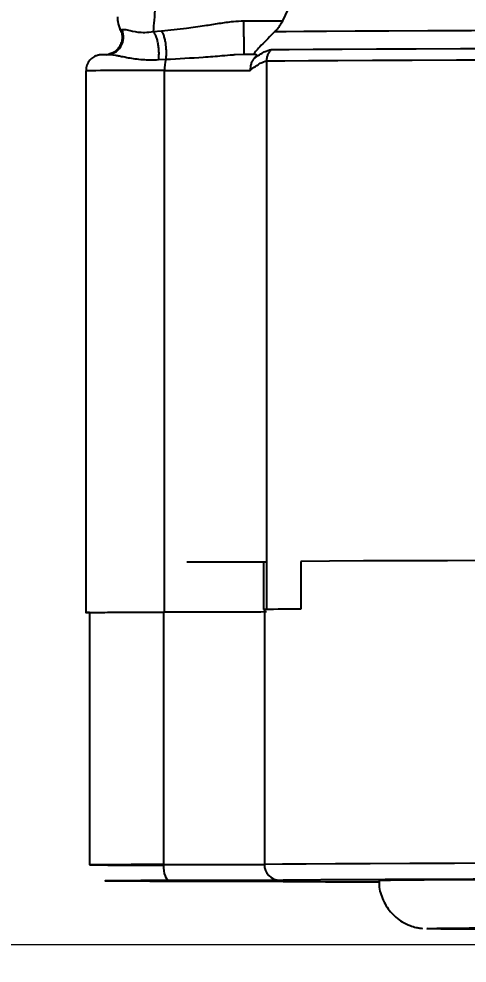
# Model space of a CAD drawing. Header units: millimetres. Extents: x 2451 to 4400, y 944 to 2322.
# Drawn here: x 3177.4 to 3205.6, y 1081.7 to 1141 of the extents above; entities that cross this region are included whole.
import ezdxf

# ---------------------------------------------------------------- set-up
doc = ezdxf.new("R2010")
doc.units = ezdxf.units.MM
doc.layers.add('AM_5', color=3, linetype='Continuous', lineweight=25)
doc.styles.add('SLDTEXTSTYLE1', font='txt.shx', dxfattribs={"width": 0.7, "bigfont": 'gbcbig.shx'})
doc.dimstyles.new('SLDDIMSTYLE12$0', dxfattribs={"dimtxt": 12, "dimasz": 10, "dimexe": 0, "dimexo": 0.0625, "dimgap": 0.875, "dimtad": 1, "dimdec": 1, "dimlfac": 1.8, "dimrnd": 1e-09, "dimzin": 12, "dimdsep": 46, "dimtxsty": 'SLDTEXTSTYLE1', "dimcen": 0.09, "dimdle": 8.16, "dimclrd": 3, "dimclre": 3, "dimadec": 0, "dimazin": 3, "dimtfac": 1, "dimtdec": 1, "dimtofl": 0, "dimtmove": 0, "dimatfit": 3, "dimfxl": 0, "dimfrac": 2, "dimtolj": 1, "dimlwd": 5, "dimlwe": 5, "dimarcsym": 0})

# ---------------------------------------------------------------- blocks, each defined once
blk = doc.blocks.new('*D66')
at = {"layer": 'AM_5', "color": 3, "lineweight": 5, "transparency": 16777216}
blk.add_line((3227.343, 1324.489), (3077.004, 1324.489), dxfattribs=at)
at = {"layer": 'AM_5', "color": 3, "linetype": 'Continuous', "lineweight": 5, "transparency": 16777216}
for p, q in [((3077.004, 1314.489), (3077.004, 1092.864)), ((3206.636, 1082.864), (3077.004, 1082.864))]:
    blk.add_line(p, q, dxfattribs=at)
at = {"layer": 'AM_5', "color": 3, "transparency": 16777216}
for points in [[(3075.337, 1314.489), (3078.671, 1314.489), (3077.004, 1324.489)], [(3075.337, 1092.864), (3078.671, 1092.864), (3077.004, 1082.864)]]:
    blk.add_solid(points, dxfattribs=at)
at = {"layer": 'Defpoints', "color": 0, "transparency": 16777216}
for p in [(3227.406, 1324.489), (3077.004, 1082.864), (3206.699, 1082.864)]:
    blk.add_point(p, dxfattribs=at)
at = {"layer": 'AM_5', "color": 0, "transparency": 16777216, "insert": (3070.129, 1156.776), "char_height": 12, "attachment_point": 5, "rotation": 90, "style": 'SLDTEXTSTYLE1'}
blk.add_mtext('\\A1;245', dxfattribs=at)
blk = doc.blocks.new('*D67')
at = {"layer": 'AM_5', "color": 3, "lineweight": 5, "transparency": 16777216}
blk.add_line((3206.604, 1082.864), (3077.151, 1082.864), dxfattribs=at)
at = {"layer": 'AM_5', "color": 3, "linetype": 'Continuous', "lineweight": 5, "transparency": 16777216}
for p, q in [((3077.151, 1072.864), (3077.151, 1047.791)), ((3205.709, 1037.791), (3077.151, 1037.791))]:
    blk.add_line(p, q, dxfattribs=at)
at = {"layer": 'AM_5', "color": 3, "transparency": 16777216}
for points in [[(3075.485, 1072.864), (3078.818, 1072.864), (3077.151, 1082.864)], [(3075.485, 1047.791), (3078.818, 1047.791), (3077.151, 1037.791)]]:
    blk.add_solid(points, dxfattribs=at)
at = {"layer": 'Defpoints', "color": 0, "transparency": 16777216}
for p in [(3206.667, 1082.864), (3077.151, 1037.791), (3205.772, 1037.791)]:
    blk.add_point(p, dxfattribs=at)
at = {"layer": 'AM_5', "color": 0, "transparency": 16777216, "insert": (3070.276, 1060.328), "char_height": 12, "attachment_point": 5, "rotation": 90, "style": 'SLDTEXTSTYLE1'}
blk.add_mtext('\\A1;45', dxfattribs=at)

msp = doc.modelspace()

# ---------------------------------------------------------------- linework, layer by layer
at = {"color": 7, "linetype": 'Continuous', "lineweight": 25}
for p, q in [((3194.015, 1140.86), (3194.342, 1141.574)), ((3191.553, 1140.86), (3194.015, 1140.86)), ((3183.813, 1140.28), (3183.893, 1140.303)), ((3185.86, 1140.178), (3186.388, 1140.228)), ((3193.486, 1140.155), (3193.165, 1139.841)), ((3183.159, 1138.758), (3183.047, 1138.733)), ((3186.661, 1138.424), (3186.194, 1138.399)), ((3191.553, 1138.743), (3191.023, 1138.717)), ((3191.553, 1138.816), (3191.553, 1138.743)), ((3192.305, 1138.745), (3191.553, 1138.743)), ((3192.98, 1138.34), (3192.98, 1103.913)), ((3181.633, 1137.723), (3181.633, 1103.723)), ((3186.568, 1103.738), (3186.568, 1137.738)), ((3192.79, 1106.911), (3192.79, 1103.911)), ((3192.79, 1106.911), (3192.913, 1106.911)), ((3195.146, 1106.932), (3195.146, 1103.932)), ((3181.856, 1103.724), (3181.856, 1087.881)), ((3186.524, 1087.896), (3186.524, 1103.738)), ((3192.846, 1103.912), (3192.846, 1087.912)), ((3203.056, 1083.881), (3203.11, 1083.884))]:
    msp.add_line(p, q, dxfattribs=at)
at = {"color": 7, "linetype": 'Continuous', "lineweight": 25, "flags": 128}
for points in [[(3191.553, 1139.841), (3191.553, 1140.003), (3191.553, 1140.161), (3191.553, 1140.313), (3191.553, 1140.454), (3191.553, 1140.582), (3191.553, 1140.694), (3191.553, 1140.787), (3191.553, 1140.86)], [(3257.576, 1140.303), (3252.383, 1140.3), (3247.277, 1140.297), (3242.282, 1140.293), (3237.422, 1140.289), (3232.718, 1140.283), (3228.193, 1140.278), (3223.866, 1140.271), (3219.757, 1140.264), (3215.886, 1140.256), (3212.269, 1140.248), (3208.925, 1140.239), (3205.867, 1140.229), (3203.109, 1140.22), (3200.666, 1140.21), (3198.546, 1140.199), (3196.761, 1140.189), (3195.319, 1140.178), (3194.226, 1140.167), (3193.486, 1140.155)], [(3193.268, 1139.047), (3194.416, 1139.058), (3195.909, 1139.069), (3197.74, 1139.08), (3199.901, 1139.091), (3202.383, 1139.101), (3205.174, 1139.11), (3208.262, 1139.12), (3211.633, 1139.128), (3215.272, 1139.137), (3219.163, 1139.144), (3223.288, 1139.152), (3227.629, 1139.158), (3232.167, 1139.164), (3236.881, 1139.17), (3241.75, 1139.174), (3246.753, 1139.178), (3251.867, 1139.181), (3257.069, 1139.184)], [(3192.98, 1138.34), (3194.132, 1138.352), (3195.63, 1138.362), (3197.468, 1138.373), (3199.637, 1138.384), (3202.128, 1138.394), (3204.929, 1138.404), (3208.029, 1138.413), (3211.412, 1138.422), (3215.065, 1138.43), (3218.97, 1138.438), (3223.11, 1138.445), (3227.467, 1138.452), (3232.022, 1138.458), (3236.753, 1138.463), (3241.64, 1138.468), (3246.662, 1138.472), (3251.794, 1138.475), (3257.016, 1138.477)], [(3257.243, 1107.049), (3251.917, 1107.047), (3246.683, 1107.044), (3241.564, 1107.04), (3236.584, 1107.035), (3231.767, 1107.03), (3227.134, 1107.023), (3222.707, 1107.017), (3218.507, 1107.009), (3214.553, 1107.001), (3210.864, 1106.993), (3207.456, 1106.984), (3204.346, 1106.974), (3201.548, 1106.964), (3199.074, 1106.954), (3196.937, 1106.943), (3195.146, 1106.932)], [(3257.243, 1088.05), (3251.984, 1088.047), (3246.813, 1088.044), (3241.754, 1088.04), (3236.831, 1088.035), (3232.064, 1088.03), (3227.476, 1088.024), (3223.087, 1088.017), (3218.918, 1088.01), (3214.987, 1088.002), (3211.312, 1087.994), (3207.909, 1087.985), (3204.795, 1087.975), (3201.982, 1087.966), (3199.485, 1087.955), (3197.313, 1087.945), (3195.478, 1087.934), (3193.987, 1087.923), (3192.846, 1087.912)], [(3186.875, 1086.894), (3186.807, 1086.913), (3186.741, 1086.971), (3186.68, 1087.063), (3186.627, 1087.188), (3186.583, 1087.34), (3186.551, 1087.513), (3186.531, 1087.701), (3186.524, 1087.896)], [(3194.256, 1086.881), (3194.078, 1086.878), (3193.559, 1086.876), (3192.732, 1086.873), (3191.656, 1086.872), (3190.401, 1086.87), (3189.056, 1086.87), (3187.71, 1086.87), (3186.456, 1086.872), (3185.379, 1086.873), (3184.552, 1086.876), (3184.033, 1086.878), (3183.856, 1086.881), (3184.033, 1086.884), (3184.552, 1086.887), (3185.379, 1086.889), (3186.456, 1086.891), (3187.71, 1086.892), (3189.056, 1086.892), (3190.401, 1086.892), (3191.656, 1086.891), (3192.732, 1086.889), (3193.559, 1086.887), (3194.078, 1086.884), (3194.256, 1086.881)], [(3186.875, 1086.869), (3186.807, 1086.888), (3186.801, 1086.891)], [(3193.83, 1086.851), (3193.638, 1086.87), (3193.569, 1086.887)], [(3255.294, 1087.03), (3250.423, 1087.027), (3245.658, 1087.024), (3241.021, 1087.019), (3236.537, 1087.015), (3232.227, 1087.009), (3228.113, 1087.003), (3224.215, 1086.996), (3220.553, 1086.988), (3217.146, 1086.98), (3214.009, 1086.972), (3211.159, 1086.963), (3208.61, 1086.954), (3206.375, 1086.944), (3204.464, 1086.934), (3202.887, 1086.924), (3201.653, 1086.913), (3200.767, 1086.903), (3200.234, 1086.892), (3200.056, 1086.881), (3200.056, 1086.881)]]:
    msp.add_lwpolyline(points, dxfattribs=at)
at = {"color": 7, "linetype": 'Continuous', "lineweight": 25}
for centre, radius, start, end in [((3182.902, 1139.827), 1.1, 270.09999, 25.63662), ((3188.881, 1137.773), 2.314, 163.65187, 180.85663), ((3185.486, 683.955), 453.784, 89.86336, 90.48649), ((3185.748, 3036.1), 1898.362, 270.024744, 270.187646), ((3188.077, 1893.782), 786.885, 269.993192, 270.343129), ((3192.452, 1137.648), 33.739, 270.57375, 270.66978), ((3198.338, 606.298), 497.644, 90.36744, 90.63226), ((3185.518, 657.467), 430.43, 89.86614, 90.48756), ((3185.741, 1590.611), 502.745, 269.55713, 270.08916), ((3187.016, 2130.234), 1042.338, 269.972937, 270.320473), ((3193.839, 1087.904), 0.992, 179.54189, 269.50442)]:
    msp.add_arc(centre, radius, start, end, dxfattribs=at)
for points, knots in [([(3186.378, 1162.305), (3186.376, 1161.114), (3186.372, 1158.71), (3186.347, 1155.561), (3186.315, 1152.882), (3186.279, 1150.658), (3186.231, 1148.348), (3186.166, 1145.972), (3186.081, 1143.642), (3185.979, 1141.568), (3185.9, 1140.652), (3185.86, 1140.178)], [0, 0, 0, 0, 0.121733, 0.245653, 0.329531, 0.414385, 0.500215, 0.61122, 0.731521, 0.861116, 1, 1, 1, 1]), ([(3183.813, 1140.28), (3183.748, 1140.455), (3183.647, 1140.724), (3183.637, 1141.01), (3183.633, 1141.11)], [0, 0, 0, 0, 0.649785, 1, 1, 1, 1]), ([(3186.388, 1140.228), (3186.912, 1140.279), (3187.83, 1140.368), (3189.021, 1140.545), (3189.993, 1140.696), (3190.803, 1140.824), (3191.335, 1140.85), (3191.553, 1140.86)], [0, 0, 0, 0, 0.299879, 0.524041, 0.708513, 0.880518, 1, 1, 1, 1]), ([(3193.486, 1140.155), (3193.551, 1140.223), (3193.682, 1140.359), (3193.827, 1140.561), (3193.94, 1140.741), (3193.989, 1140.819), (3194.015, 1140.86)], [0, 0, 0, 0, 0.257441, 0.516937, 0.75032, 1, 1, 1, 1]), ([(3183.813, 1140.28), (3183.847, 1140.187), (3183.907, 1140.025), (3183.92, 1139.757), (3183.875, 1139.49), (3183.755, 1139.232), (3183.573, 1139.014), (3183.349, 1138.841), (3183.161, 1138.791), (3183.069, 1138.767)], [0, 0, 0, 0, 0.152916, 0.265704, 0.414004, 0.570286, 0.70005, 0.853997, 1, 1, 1, 1]), ([(3183.893, 1140.303), (3183.957, 1140.321), (3184.051, 1140.348), (3184.726, 1140.163), (3185.312, 1140.116), (3185.681, 1140.158), (3185.86, 1140.178)], [0, 0, 0, 0, 0.528089, 0.775708, 0.891023, 1, 1, 1, 1]), ([(3186.661, 1138.424), (3186.67, 1138.487), (3186.689, 1138.62), (3186.696, 1138.872), (3186.685, 1139.159), (3186.651, 1139.46), (3186.597, 1139.74), (3186.53, 1139.968), (3186.459, 1140.136), (3186.411, 1140.198), (3186.388, 1140.228)], [0, 0, 0, 0, 0.11075, 0.232867, 0.363941, 0.5, 0.636059, 0.767133, 0.88925, 1, 1, 1, 1]), ([(3186.194, 1138.399), (3186.204, 1138.464), (3186.225, 1138.599), (3186.233, 1138.851), (3186.218, 1139.137), (3186.176, 1139.432), (3186.111, 1139.706), (3186.03, 1139.928), (3185.945, 1140.091), (3185.887, 1140.15), (3185.86, 1140.178)], [0, 0, 0, 0, 0.111182, 0.233505, 0.364552, 0.500409, 0.6362, 0.767065, 0.889124, 1, 1, 1, 1]), ([(3191.553, 1139.841), (3191.553, 1139.696), (3191.553, 1139.407), (3191.553, 1139.054), (3191.553, 1138.847), (3191.553, 1138.819), (3191.553, 1138.816)], [0, 0, 0, 0, 0.320589, 0.641179, 0.961768, 1, 1, 1, 1]), ([(3193.165, 1139.841), (3193.022, 1139.697), (3192.75, 1139.423), (3192.456, 1139.11), (3192.291, 1138.92), (3192.21, 1138.82), (3192.168, 1138.754), (3192.177, 1138.747), (3192.181, 1138.743)], [0, 0, 0, 0, 0.296371, 0.561408, 0.679693, 0.791742, 0.896327, 1, 1, 1, 1]), ([(3192.203, 1138.495), (3192.434, 1138.653), (3192.896, 1138.969), (3193.144, 1139.021), (3193.268, 1139.047)], [0, 0, 0, 0, 0.500652, 1, 1, 1, 1]), ([(3182.885, 1138.727), (3182.849, 1138.727), (3182.728, 1138.726), (3182.668, 1138.725), (3182.615, 1138.724), (3182.578, 1138.723), (3182.517, 1138.717), (3182.413, 1138.702), (3182.221, 1138.647), (3181.976, 1138.5), (3181.761, 1138.247), (3181.638, 1137.969), (3181.646, 1137.787), (3181.649, 1137.723)], [0, 0, 0, 0, 0.0976557, 0.3295234, 0.452296, 0.509732, 0.5315764, 0.5558632, 0.6229708, 0.7197137, 0.8268133, 0.9390365, 1, 1, 1, 1]), ([(3186.194, 1138.399), (3185.856, 1138.394), (3185.145, 1138.383), (3184.39, 1138.505), (3183.912, 1138.599), (3183.665, 1138.647), (3183.256, 1138.72), (3183.069, 1138.724), (3182.904, 1138.727)], [0, 0, 0, 0, 0.184208, 0.388471, 0.517104, 0.601053, 0.648132, 1, 1, 1, 1]), ([(3191.023, 1138.717), (3190.976, 1138.714), (3190.685, 1138.701), (3190.04, 1138.635), (3188.682, 1138.526), (3187.457, 1138.464), (3186.661, 1138.424)], [0, 0, 0, 0, 0.032468, 0.200671, 0.480525, 1, 1, 1, 1]), ([(3192.203, 1138.495), (3192.164, 1138.447), (3192.084, 1138.348), (3192.002, 1138.156), (3191.96, 1137.951), (3191.964, 1137.81), (3191.965, 1137.748)], [0, 0, 0, 0, 0.239149, 0.497163, 0.778524, 1, 1, 1, 1]), ([(3192.305, 1138.745), (3192.328, 1138.74), (3192.36, 1138.731), (3192.322, 1138.646), (3192.271, 1138.573), (3192.224, 1138.519), (3192.203, 1138.495)], [0, 0, 0, 0, 0.546902, 0.785535, 0.902249, 1, 1, 1, 1]), ([(3191.965, 1137.748), (3192.19, 1137.92), (3192.63, 1138.256), (3192.865, 1138.313), (3192.98, 1138.34)], [0, 0, 0, 0, 0.51151, 1, 1, 1, 1]), ([(3181.856, 1103.72), (3181.756, 1103.721), (3181.502, 1103.724), (3181.885, 1103.728), (3182.891, 1103.733), (3184.486, 1103.736), (3185.874, 1103.738), (3186.568, 1103.738)], [0, 0, 0, 0, 0.138213, 0.35366, 0.569106, 0.784553, 1, 1, 1, 1]), ([(3186.875, 1086.894), (3186.322, 1086.893), (3185.188, 1086.892), (3183.879, 1086.889), (3183.041, 1086.885), (3182.765, 1086.881), (3183.041, 1086.877), (3183.879, 1086.874), (3185.188, 1086.871), (3186.322, 1086.869), (3186.875, 1086.869)], [0, 0, 0, 0, 0.122089, 0.25, 0.377911, 0.5, 0.622089, 0.75, 0.877911, 1, 1, 1, 1]), ([(3193.83, 1086.911), (3193.597, 1086.91), (3193.122, 1086.906), (3191.537, 1086.9), (3189.445, 1086.896), (3187.722, 1086.894), (3186.875, 1086.894)], [0, 0, 0, 0, 0.245796, 0.5, 0.754204, 1, 1, 1, 1]), ([(3186.875, 1086.869), (3187.722, 1086.868), (3189.445, 1086.866), (3191.537, 1086.862), (3193.122, 1086.857), (3193.597, 1086.853), (3193.83, 1086.851)], [0, 0, 0, 0, 0.245796, 0.5, 0.754204, 1, 1, 1, 1]), ([(3257.422, 1087.047), (3254.926, 1087.046), (3249.889, 1087.044), (3242.512, 1087.039), (3235.27, 1087.032), (3228.291, 1087.023), (3221.687, 1087.013), (3215.594, 1087.001), (3210.101, 1086.988), (3205.29, 1086.974), (3201.227, 1086.959), (3197.958, 1086.943), (3195.419, 1086.928), (3194.357, 1086.917), (3193.83, 1086.911)], [0, 0, 0, 0, 0.079959, 0.161371, 0.244142, 0.328893, 0.414217, 0.5, 0.585778, 0.671102, 0.755858, 0.838624, 0.920039, 1, 1, 1, 1]), ([(3193.83, 1086.851), (3194.362, 1086.846), (3195.436, 1086.835), (3197.57, 1086.821), (3199.374, 1086.813), (3200.069, 1086.81)], [0, 0, 0, 0, 0.376395, 0.759633, 1, 1, 1, 1]), ([(3200.077, 1086.879), (3200.07, 1086.827), (3200.021, 1086.453), (3200.237, 1085.751), (3200.724, 1084.903), (3201.38, 1084.353), (3201.967, 1084.071), (3202.379, 1083.952), (3202.663, 1083.903), (3202.734, 1083.897), (3202.775, 1083.894)], [0, 0, 0, 0, 0.030661, 0.221524, 0.412563, 0.604262, 0.714262, 0.802035, 0.882755, 1, 1, 1, 1]), ([(3203.11, 1083.884), (3203.158, 1083.887), (3203.264, 1083.895), (3204.134, 1083.908), (3205.615, 1083.922), (3207.79, 1083.935), (3210.621, 1083.949), (3214.135, 1083.962), (3218.289, 1083.974), (3223.032, 1083.985), (3228.294, 1083.995), (3233.985, 1084.004), (3240.008, 1084.012), (3246.231, 1084.018), (3252.597, 1084.022), (3258.949, 1084.025), (3265.288, 1084.027), (3271.555, 1084.028), (3277.823, 1084.027), (3284.161, 1084.025), (3290.514, 1084.022), (3296.88, 1084.018), (3303.103, 1084.012), (3309.126, 1084.004), (3314.817, 1083.995), (3320.079, 1083.985), (3324.822, 1083.974), (3328.976, 1083.962), (3332.49, 1083.949), (3335.321, 1083.935), (3337.496, 1083.922), (3338.977, 1083.908), (3339.849, 1083.895), (3339.955, 1083.887), (3340.003, 1083.884)], [0, 0, 0, 0, 0.023828, 0.053273, 0.084485, 0.115699, 0.147957, 0.180726, 0.213842, 0.247136, 0.28043, 0.313546, 0.346314, 0.378573, 0.409785, 0.440999, 0.470442, 0.499888, 0.529332, 0.558778, 0.58999, 0.621203, 0.653462, 0.68623, 0.719347, 0.752641, 0.785934, 0.819051, 0.851819, 0.884078, 0.915289, 0.946503, 0.975948, 1, 1, 1, 1]), ([(3206.36, 1083.837), (3206.141, 1083.838), (3205.187, 1083.844), (3204.157, 1083.854), (3203.214, 1083.868), (3203.108, 1083.877), (3203.056, 1083.881)], [0, 0, 0, 0, 0.093549, 0.407564, 0.703776, 1, 1, 1, 1])]:
    msp.add_open_spline(points, degree=3, knots=knots, dxfattribs=at)
for points in [[(3193.268, 1139.047), (3193.225, 1138.998), (3193.139, 1138.901), (3193.049, 1138.725), (3192.991, 1138.537), (3192.983, 1138.406), (3192.98, 1138.34)], [(3192.98, 1103.755), (3192.758, 1103.753), (3192.314, 1103.749), (3190.854, 1103.745), (3188.942, 1103.741), (3187.359, 1103.739), (3186.568, 1103.738)]]:
    msp.add_open_spline(points, degree=3, dxfattribs=at)

# ---------------------------------------------------------------- dimensions: what is measured, and where the dimension line sits
at = {"layer": 'AM_5'}
dim = msp.add_linear_dim(base=(3077.004, 1082.864), p1=(3227.406, 1324.489), p2=(3206.699, 1082.864), angle=90, text='245', dimstyle='SLDDIMSTYLE12$0', override={"dimlfac": 1}, dxfattribs=at)
dim.commit()
dim.dimension.update_dxf_attribs({"geometry": '*D66', "text_midpoint": (3077.004, 1156.776), "dimtype": 160})
dim = msp.add_linear_dim(base=(3077.151, 1037.791), p1=(3206.667, 1082.864), p2=(3205.772, 1037.791), angle=90, text='45', dimstyle='SLDDIMSTYLE12$0', override={"dimlfac": 1, "dimpost": ''}, dxfattribs=at)
dim.commit()
dim.dimension.update_dxf_attribs({"geometry": '*D67', "text_midpoint": (3070.276, 1060.328)})

doc.saveas('drawing.dxf')
